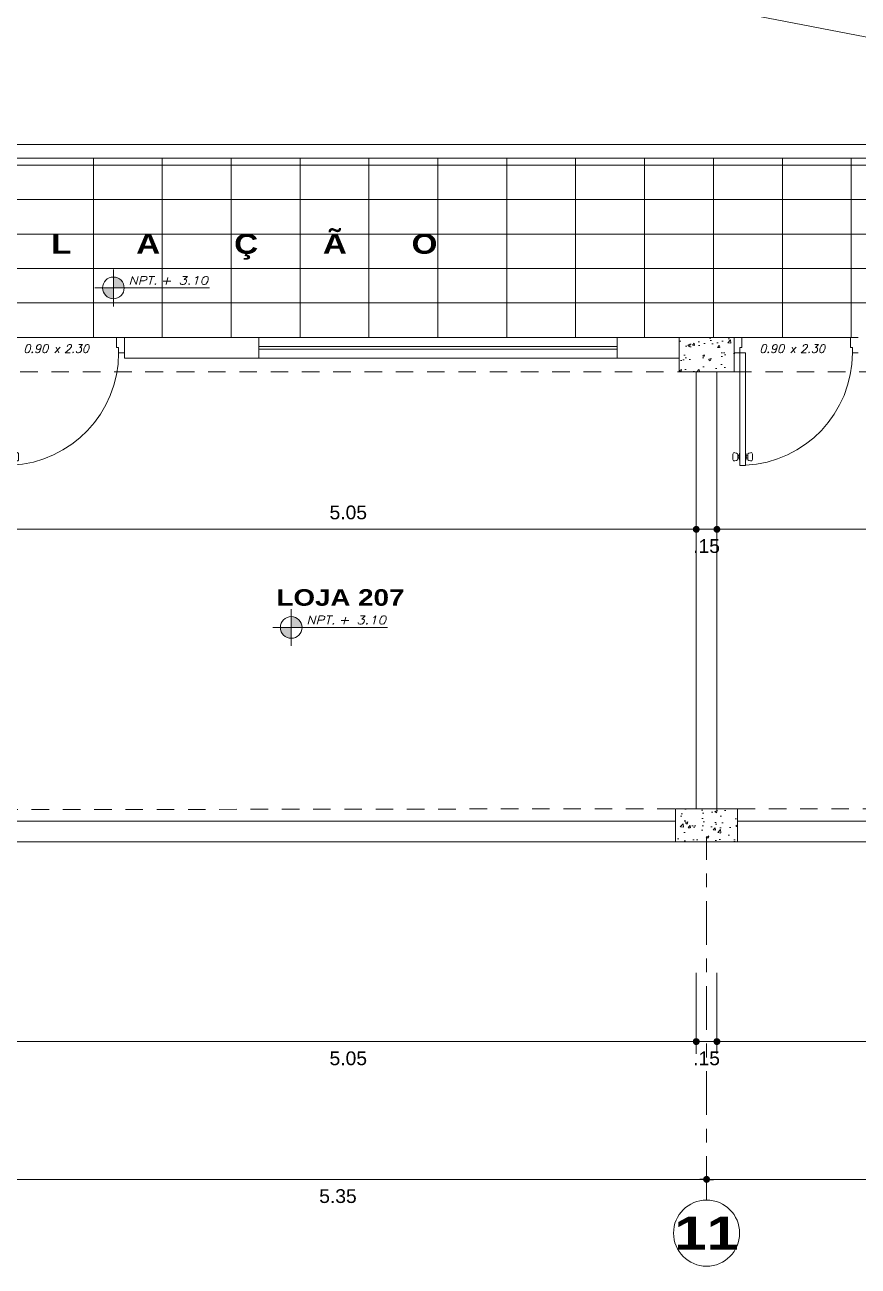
# Model space of a CAD drawing. Header units: millimetres. Extents: x 2178 to 2304, y 1220 to 1359.
# Drawn here: x 2201.07 to 2207.12, y 1281.28 to 1290.29 of the extents above; entities that cross this region are included whole.
import ezdxf
from ezdxf.enums import TextEntityAlignment as Align

# ---------------------------------------------------------------- set-up
doc = ezdxf.new("R2010")
doc.units = ezdxf.units.MM
doc.linetypes.add('CENTER', pattern=[50.8, 31.75, -6.35, 6.35, -6.35])
doc.linetypes.add('HIDDEN', pattern=[9.525, 6.35, -3.175])
doc.layers.get('0').update_dxf_attribs({"lineweight": 0})
for name, color, linetype, lineweight in [('carpinteria', 12, 'Continuous', 5), ('COTAS', 40, 'Continuous', 20), ('Ejes22', 50, 'CENTER', 9), ('muros bajos', 2, 'Continuous', 25), ('PLUMA 2', 94, 'Continuous', 15), ('PLUMA 7', 10, 'Continuous', 0), ('PROY', 13, 'HIDDEN', 13), ('TEXTO', 5, 'Continuous', 18), ('TEXTOS', 42, 'Continuous', 13)]:
    doc.layers.add(name, color=color, linetype=linetype, lineweight=lineweight)
doc.layers.add('pisos....', color=7, linetype='Continuous', lineweight=5, true_color=0x7c7f7e)
doc.styles.add('ARIAL', font='arial.ttf')
doc.styles.add('ARIAL-N', font='arialbd.ttf')
doc.styles.add('ARIALCH', font='arialbd.ttf', dxfattribs={"width": 1.25})
doc.styles.add('SIMPLEX', font='simplex.shx', dxfattribs={"width": 1.2, "oblique": 15})
doc.dimstyles.new('RPM 50', dxfattribs={"dimtxt": 0.1, "dimasz": 0.05, "dimexe": 0.0885, "dimexo": 0.1535, "dimgap": 0.071, "dimtad": 2, "dimtih": 1, "dimtoh": 1, "dimzin": 4, "dimdsep": 46, "dimtxsty": 'ARIAL', "dimblk": 'DOT', "dimcen": 0.4, "dimdle": 0.25, "dimclrd": 8, "dimclre": 8, "dimclrt": 9, "dimadec": 0, "dimazin": 0, "dimtfac": 1, "dimtix": 1, "dimtmove": 0, "dimatfit": 3, "dimldrblk": 'DOT', "dimfxl": 0.5, "dimfxlon": 1, "dimlwd": 0, "dimlwe": 0, "dimarcsym": 0})

# ---------------------------------------------------------------- blocks, each defined once
blk = doc.blocks.new('N')
at = {"linetype": 'Continuous'}
h = blk.add_hatch(color=256, dxfattribs=at)
h.paths.add_polyline_path([(0, 0.1), (0, 0), (0.1, 0, 0.414214)])
h.paths.add_polyline_path([(-0.1, 0, 0.414214), (0, -0.1), (0, 0)])
for points in [[(0, 0.17), (0, -0.17)], [(-0.17, 0), (0.887, 0)]]:
    blk.add_lwpolyline(points)
blk.add_circle((0, 0), 0.1)
at = {"color": 64, "style": 'SIMPLEX', "oblique": 15, "width": 1.2}
blk.add_text('NPT.', height=0.075, dxfattribs=at).set_placement((0.14, 0.031))
at = {"color": 64, "style": 'SIMPLEX', "oblique": 15, "width": 1.062312}
blk.add_attdef('NIV', text='', height=0.075, dxfattribs=at).set_placement((0.435, 0.031), (0.875, 0.031), align=Align.FIT)
blk = doc.blocks.new('puerta de 0.80')
for p, q in [((0, 0.7579), (0, 0.8079)), ((0, 0.0579), (0, 0.8079)), ((0.1, 0.7704), (0.1, 0.8079)), ((0, 0.7579), (0.065, 0.7579)), ((0.065, 0.7579), (0.065, 0.7704)), ((0.065, 0.7704), (0.1, 0.7704)), ((0.1, 0.0804), (0.825, 0.0804)), ((0.1, 0.0454), (0.1, 0.0804)), ((0.7434, 0.1132), (0.7462, 0.1025)), ((0.77, 0.1257), (0.753, 0.1257)), ((0.7821, 0.0951), (0.7559, 0.0951)), ((0.7559, 0.0951), (0.7579, 0.0951)), ((0.7821, 0.0855), (0.7559, 0.0855)), ((0.7629, 0.0901), (0.7629, 0.0855)), ((0.77, 0.1257), (0.787, 0.1257)), ((0.7771, 0.0901), (0.7771, 0.0855)), ((0.7841, 0.0951), (0.7821, 0.0951)), ((0.7966, 0.1132), (0.7938, 0.1025)), ((0.825, 0.0804), (0.825, 0.0454)), ((0, 0.0079), (0, 0.0579)), ((0, 0.0579), (0.065, 0.0579)), ((0.065, 0.0454), (0.065, 0.0579)), ((0.1, 0.0454), (0.065, 0.0454)), ((0.825, 0.0454), (0.1, 0.0454)), ((0.1, 0.0454), (0.1, 0.0079)), ((0.7434, 0.0126), (0.7462, 0.0232)), ((0.77, 0), (0.753, 0)), ((0.7821, 0.0403), (0.7559, 0.0403)), ((0.7821, 0.0306), (0.7559, 0.0306)), ((0.7559, 0.0306), (0.7579, 0.0306)), ((0.7629, 0.0356), (0.7629, 0.0403)), ((0.77, 0), (0.787, 0)), ((0.825, 0.0454), (0.772, 0.0454)), ((0.7771, 0.0356), (0.7771, 0.0403)), ((0.7841, 0.0306), (0.7821, 0.0306)), ((0.7966, 0.0126), (0.7938, 0.0232))]:
    blk.add_line(p, q)
at = {"linetype": 'Continuous', "lineweight": 0}
for p, q in [((0.7559, 0.0855), (0.7419, 0.0804)), ((0.7821, 0.0855), (0.796, 0.0804)), ((0.7559, 0.0403), (0.7419, 0.0454)), ((0.7821, 0.0403), (0.796, 0.0454))]:
    blk.add_line(p, q, dxfattribs=at)
for centre, radius, start, end in [((0.1, 0.0454), 0.725, 2.76708, 90), ((0.753, 0.1157), 0.01, 90, 195), ((0.7559, 0.1051), 0.01, 195, 270), ((0.7579, 0.0901), 0.005, 0, 90), ((0.7821, 0.0901), 0.005, 90, 180), ((0.7841, 0.1051), 0.01, 270, 345), ((0.787, 0.1157), 0.01, 345, 90), ((0.753, 0.01), 0.01, 165, 270), ((0.7559, 0.0206), 0.01, 90, 165), ((0.7579, 0.0356), 0.005, 270, 0), ((0.7821, 0.0356), 0.005, 180, 270), ((0.7841, 0.0206), 0.01, 15, 90), ((0.787, 0.01), 0.01, 270, 15)]:
    blk.add_arc(centre, radius, start, end)
blk = doc.blocks.new('_DOT')
at = {"color": 0, "linetype": 'ByBlock'}
blk.add_line((-0.5, 0), (-1, 0), dxfattribs=at)
at = {"color": 0, "linetype": 'ByBlock', "const_width": 0.5}
blk.add_lwpolyline([(-0.25, 0, 1), (0.25, 0, 1)], format="xyb", close=True, dxfattribs=at)
blk = doc.blocks.new('*D1190')
at = {"layer": 'Defpoints', "color": 0, "transparency": 16777216}
for p in [(2200.6692, 1281.9115), (2206.0192, 1281.9115), (2206.0192, 1281.9115)]:
    blk.add_point(p, dxfattribs=at)
at = {"layer": 'muros bajos', "color": 8, "lineweight": 0, "transparency": 16777216}
for p, q in [((2200.6692, 1281.9115), (2200.6692, 1282)), ((2206.0192, 1281.9115), (2206.0192, 1282)), ((2200.7192, 1281.9115), (2205.9692, 1281.9115))]:
    blk.add_line(p, q, dxfattribs=at)
at = {"layer": 'muros bajos', "color": 8, "lineweight": 0, "transparency": 16777216, "xscale": 0.05, "yscale": 0.05, "zscale": 0.05, "rotation": 180}
blk.add_blockref('_DOT', (2200.6692, 1281.9115), dxfattribs=at)
at = {"layer": 'muros bajos', "color": 8, "lineweight": 0, "transparency": 16777216, "xscale": 0.05, "yscale": 0.05, "zscale": 0.05}
blk.add_blockref('_DOT', (2206.0192, 1281.9115), dxfattribs=at)
at = {"layer": 'muros bajos', "color": 9, "transparency": 16777216, "insert": (2203.3442, 1281.7894), "char_height": 0.1, "attachment_point": 5, "style": 'ARIAL'}
blk.add_mtext('5.35', dxfattribs=at)
blk = doc.blocks.new('*D1191')
at = {"layer": 'Defpoints', "color": 0, "transparency": 16777216}
for p in [(2206.0192, 1281.9115), (2213.0692, 1281.9115), (2213.0692, 1281.9115)]:
    blk.add_point(p, dxfattribs=at)
at = {"layer": 'muros bajos', "color": 8, "lineweight": 0, "transparency": 16777216}
for p, q in [((2206.0192, 1281.9115), (2206.0192, 1282)), ((2213.0692, 1281.9115), (2213.0692, 1282)), ((2206.0692, 1281.9115), (2213.0192, 1281.9115))]:
    blk.add_line(p, q, dxfattribs=at)
at = {"layer": 'muros bajos', "color": 8, "lineweight": 0, "transparency": 16777216, "xscale": 0.05, "yscale": 0.05, "zscale": 0.05, "rotation": 180}
blk.add_blockref('_DOT', (2206.0192, 1281.9115), dxfattribs=at)
at = {"layer": 'muros bajos', "color": 8, "lineweight": 0, "transparency": 16777216, "xscale": 0.05, "yscale": 0.05, "zscale": 0.05}
blk.add_blockref('_DOT', (2213.0692, 1281.9115), dxfattribs=at)
at = {"layer": 'muros bajos', "color": 9, "transparency": 16777216, "insert": (2209.5442, 1281.7895), "char_height": 0.1, "attachment_point": 5, "style": 'ARIAL'}
blk.add_mtext('7.05', dxfattribs=at)
blk = doc.blocks.new('*D1216')
at = {"color": 8, "lineweight": 0, "transparency": 16777216}
for p, q in [((2200.8942, 1283.4115), (2200.8942, 1282.823)), ((2205.9442, 1283.4115), (2205.9442, 1282.823)), ((2200.9442, 1282.9115), (2205.8942, 1282.9115))]:
    blk.add_line(p, q, dxfattribs=at)
at = {"layer": 'Defpoints', "color": 0, "transparency": 16777216}
for p in [(2200.8942, 1284.6015), (2205.9442, 1284.6015), (2205.9442, 1282.9115)]:
    blk.add_point(p, dxfattribs=at)
at = {"color": 8, "lineweight": 0, "transparency": 16777216, "xscale": 0.05, "yscale": 0.05, "zscale": 0.05, "rotation": 180}
blk.add_blockref('_DOT', (2200.8942, 1282.9115), dxfattribs=at)
at = {"color": 8, "lineweight": 0, "transparency": 16777216, "xscale": 0.05, "yscale": 0.05, "zscale": 0.05}
blk.add_blockref('_DOT', (2205.9442, 1282.9115), dxfattribs=at)
at = {"color": 9, "transparency": 16777216, "insert": (2203.4192, 1282.7895), "char_height": 0.1, "attachment_point": 5, "style": 'ARIAL'}
blk.add_mtext('5.05', dxfattribs=at)
blk = doc.blocks.new('*D1217')
at = {"color": 8, "lineweight": 0, "transparency": 16777216}
for p, q in [((2205.9442, 1283.4115), (2205.9442, 1282.823)), ((2206.0942, 1283.4115), (2206.0942, 1282.823)), ((2205.8942, 1282.9115), (2205.8442, 1282.9115)), ((2205.9442, 1282.9115), (2206.0942, 1282.9115)), ((2206.1442, 1282.9115), (2206.1942, 1282.9115))]:
    blk.add_line(p, q, dxfattribs=at)
at = {"layer": 'Defpoints', "color": 0, "transparency": 16777216}
for p in [(2205.9442, 1284.6015), (2206.0942, 1284.5803), (2206.0942, 1282.9115)]:
    blk.add_point(p, dxfattribs=at)
at = {"color": 8, "lineweight": 0, "transparency": 16777216, "xscale": 0.05, "yscale": 0.05, "zscale": 0.05}
blk.add_blockref('_DOT', (2205.9442, 1282.9115), dxfattribs=at)
at = {"color": 8, "lineweight": 0, "transparency": 16777216, "xscale": 0.05, "yscale": 0.05, "zscale": 0.05, "rotation": 180}
blk.add_blockref('_DOT', (2206.0942, 1282.9115), dxfattribs=at)
at = {"color": 9, "transparency": 16777216, "insert": (2206.0192, 1282.7895), "char_height": 0.1, "attachment_point": 5, "style": 'ARIAL'}
blk.add_mtext('.15', dxfattribs=at)
blk = doc.blocks.new('*D1218')
at = {"color": 8, "lineweight": 0, "transparency": 16777216}
for p, q in [((2206.0942, 1283.4115), (2206.0942, 1282.823)), ((2211.2942, 1283.4115), (2211.2942, 1282.823)), ((2206.1442, 1282.9115), (2211.2442, 1282.9115))]:
    blk.add_line(p, q, dxfattribs=at)
at = {"layer": 'Defpoints', "color": 0, "transparency": 16777216}
for p in [(2206.0942, 1284.5803), (2211.2942, 1284.5831), (2211.2942, 1282.9115)]:
    blk.add_point(p, dxfattribs=at)
at = {"color": 8, "lineweight": 0, "transparency": 16777216, "xscale": 0.05, "yscale": 0.05, "zscale": 0.05, "rotation": 180}
blk.add_blockref('_DOT', (2206.0942, 1282.9115), dxfattribs=at)
at = {"color": 8, "lineweight": 0, "transparency": 16777216, "xscale": 0.05, "yscale": 0.05, "zscale": 0.05}
blk.add_blockref('_DOT', (2211.2942, 1282.9115), dxfattribs=at)
at = {"color": 9, "transparency": 16777216, "insert": (2208.6942, 1282.7895), "char_height": 0.1, "attachment_point": 5, "style": 'ARIAL'}
blk.add_mtext('5.20', dxfattribs=at)
blk = doc.blocks.new('*D1278')
at = {"color": 8, "lineweight": 0, "transparency": 16777216}
for p, q in [((2200.8942, 1286.629), (2200.8942, 1286.7175)), ((2205.9442, 1286.629), (2205.9442, 1286.7175)), ((2200.9442, 1286.629), (2205.8942, 1286.629))]:
    blk.add_line(p, q, dxfattribs=at)
at = {"layer": 'Defpoints', "color": 0, "transparency": 16777216}
for p in [(2205.9442, 1286.629), (2205.9442, 1286.629), (2200.8942, 1286.5213)]:
    blk.add_point(p, dxfattribs=at)
at = {"color": 8, "lineweight": 0, "transparency": 16777216, "xscale": 0.05, "yscale": 0.05, "zscale": 0.05, "rotation": 180}
blk.add_blockref('_DOT', (2200.8942, 1286.629), dxfattribs=at)
at = {"color": 8, "lineweight": 0, "transparency": 16777216, "xscale": 0.05, "yscale": 0.05, "zscale": 0.05}
blk.add_blockref('_DOT', (2205.9442, 1286.629), dxfattribs=at)
at = {"color": 9, "transparency": 16777216, "insert": (2203.4192, 1286.7511), "char_height": 0.1, "attachment_point": 5, "style": 'ARIAL'}
blk.add_mtext('5.05', dxfattribs=at)
blk = doc.blocks.new('*D1279')
at = {"color": 8, "lineweight": 0, "transparency": 16777216}
for p, q in [((2205.9442, 1286.629), (2205.9442, 1286.7175)), ((2206.0942, 1286.629), (2206.0942, 1286.7175)), ((2205.8942, 1286.629), (2205.8442, 1286.629)), ((2205.9442, 1286.629), (2206.0942, 1286.629)), ((2206.1442, 1286.629), (2206.1942, 1286.629))]:
    blk.add_line(p, q, dxfattribs=at)
at = {"layer": 'Defpoints', "color": 0, "transparency": 16777216}
for p in [(2205.9442, 1286.629), (2206.0942, 1286.629), (2206.0942, 1286.629)]:
    blk.add_point(p, dxfattribs=at)
at = {"color": 8, "lineweight": 0, "transparency": 16777216, "xscale": 0.05, "yscale": 0.05, "zscale": 0.05}
blk.add_blockref('_DOT', (2205.9442, 1286.629), dxfattribs=at)
at = {"color": 8, "lineweight": 0, "transparency": 16777216, "xscale": 0.05, "yscale": 0.05, "zscale": 0.05, "rotation": 180}
blk.add_blockref('_DOT', (2206.0942, 1286.629), dxfattribs=at)
at = {"color": 9, "transparency": 16777216, "insert": (2206.0192, 1286.507), "char_height": 0.1, "attachment_point": 5, "style": 'ARIAL'}
blk.add_mtext('.15', dxfattribs=at)
blk = doc.blocks.new('*D1280')
at = {"color": 8, "lineweight": 0, "transparency": 16777216}
for p, q in [((2206.0942, 1286.629), (2206.0942, 1286.7175)), ((2211.2942, 1286.629), (2211.2942, 1286.7175)), ((2206.1442, 1286.629), (2211.2442, 1286.629))]:
    blk.add_line(p, q, dxfattribs=at)
at = {"layer": 'Defpoints', "color": 0, "transparency": 16777216}
for p in [(2206.0942, 1286.629), (2211.2942, 1286.629), (2211.2942, 1286.629)]:
    blk.add_point(p, dxfattribs=at)
at = {"color": 8, "lineweight": 0, "transparency": 16777216, "xscale": 0.05, "yscale": 0.05, "zscale": 0.05, "rotation": 180}
blk.add_blockref('_DOT', (2206.0942, 1286.629), dxfattribs=at)
at = {"color": 8, "lineweight": 0, "transparency": 16777216, "xscale": 0.05, "yscale": 0.05, "zscale": 0.05}
blk.add_blockref('_DOT', (2211.2942, 1286.629), dxfattribs=at)
at = {"color": 9, "transparency": 16777216, "insert": (2208.6942, 1286.507), "char_height": 0.1, "attachment_point": 5, "style": 'ARIAL'}
blk.add_mtext('5.20', dxfattribs=at)
blk = doc.blocks.new('P')
at = {"style": 'SIMPLEX', "oblique": 15}
blk.add_text('x', height=0.06, dxfattribs=at).set_placement((-0.017, 0.0255))
blk.add_attdef('L', text='', height=0.06, dxfattribs=at).set_placement((-0.0577, 0.0255), align=Align.RIGHT)
blk.add_attdef('H', (0.0581, 0.0255), '', height=0.06, dxfattribs=at)

msp = doc.modelspace()

# ---------------------------------------------------------------- hatches: boundary and pattern name
h = msp.add_hatch()
h.set_pattern_fill('AR-CONC', color=256, scale=0.001)
h.set_pattern_definition([(50, (1036.78603, -482.90467), (0.182184669, -0.015939086), [0.01905, -0.20955]), (355, (1036.78603, -482.90467), (-0.035243421, 0.191056845), [0.01524, -0.167640584]), (100.451445, (1036.80121, -482.906), (0.146941247, 0.175117752), [0.016190009, -0.178090245]), (46.1842, (1036.78603, -482.85387), (0.27107904, -0.042042328), [0.028575, -0.314325]), (96.635558, (1036.80862, -482.85738), (0.237404134, 0.247426125), [0.024285023, -0.267135608]), (351.184151, (1036.78603, -482.85387), (0.237404134, 0.247426125), [0.022859967, -0.251459732]), (21, (1036.81143, -482.86657), (0.151614391, -0.102265198), [0.01905, -0.20955]), (326, (1036.81143, -482.86657), (0.061802028, 0.184187966), [0.01524, -0.16764]), (71.451445, (1036.82407, -482.8751), (0.21341642, 0.081922769), [0.016190009, -0.178089938]), (37.5, (1036.78603, -482.90467), (0.0030886033, 0.0845550389), [0, -0.165608, 0, -0.17018, 0, -0.168275]), (7.5, (1036.78603, -482.90467), (0.0668196625, 0.100180575), [0, -0.097028, 0, -0.161798, 0, -0.064135]), (327.5, (1036.72939, -482.90467), (0.1355905952, -0.005728744), [0, -0.0635, 0, -0.19812, 0, -0.26289]), (317.5, (1036.70399, -482.90467), (0.1481291814, 0.025426491), [0, -0.08255, 0, -0.131572, 0, -0.18669])])
h.paths.add_polyline_path([(2205.8192, 1287.7715), (2206.2192, 1287.7715), (2206.2192, 1288.0215), (2205.8192, 1288.0215)])
h = msp.add_hatch()
h.set_pattern_fill('AR-CONC', color=256, scale=0.001)
h.set_pattern_definition([(50, (1030.38603, -473.25467), (0.182184669, -0.015939086), [0.01905, -0.20955]), (355, (1030.38603, -473.25467), (-0.035243421, 0.191056845), [0.01524, -0.167640584]), (100.451445, (1030.40121, -473.256), (0.146941247, 0.175117752), [0.016190009, -0.178090245]), (46.1842, (1030.38603, -473.20387), (0.27107904, -0.042042328), [0.028575, -0.314325]), (96.635558, (1030.40862, -473.20738), (0.237404134, 0.247426125), [0.024285023, -0.267135608]), (351.184151, (1030.38603, -473.20387), (0.237404134, 0.247426125), [0.022859967, -0.251459732]), (21, (1030.41143, -473.21657), (0.151614391, -0.102265198), [0.01905, -0.20955]), (326, (1030.41143, -473.21657), (0.061802028, 0.184187966), [0.01524, -0.16764]), (71.451445, (1030.42407, -473.2251), (0.21341642, 0.081922769), [0.016190009, -0.178089938]), (37.5, (1030.38603, -473.25467), (0.0030886033, 0.0845550389), [0, -0.165608, 0, -0.17018, 0, -0.168275]), (7.5, (1030.38603, -473.25467), (0.0668196625, 0.100180575), [0, -0.097028, 0, -0.161798, 0, -0.064135]), (327.5, (1030.32939, -473.25467), (0.1355905952, -0.005728744), [0, -0.0635, 0, -0.19812, 0, -0.26289]), (317.5, (1030.30399, -473.25467), (0.1481291814, 0.025426491), [0, -0.08255, 0, -0.131572, 0, -0.18669])])
h.paths.add_polyline_path([(2205.7942, 1284.6015), (2205.7942, 1284.3615), (2206.2442, 1284.3615), (2206.2442, 1284.6015)])

# ---------------------------------------------------------------- linework, layer by layer
for points in [[(2200.8942, 1288.0215), (2201.8942, 1288.0215)], [(2201.7942, 1288.0215), (2201.7942, 1287.8715), (2205.3692, 1287.8715)], [(2205.3692, 1288.0215), (2201.7942, 1288.0215)], [(2205.8192, 1287.8715), (2205.8192, 1288.0215)], [(2202.7692, 1287.9565), (2205.3692, 1287.9565)], [(2202.7692, 1287.9365), (2205.3692, 1287.9365)]]:
    msp.add_lwpolyline(points)
at = {"layer": 'COTAS'}
msp.add_circle((2206.0192, 1281.5215), 0.24, dxfattribs=at)
at = {"layer": 'Ejes22', "linetype": 'CENTER', "lineweight": 9, "ltscale": 0.01}
msp.add_lwpolyline([(2206.0192, 1281.7615), (2206.0192, 1284.3986)], dxfattribs=at)
at = {"layer": 'pisos....'}
for points in [[(2211.2278, 1289.4215), (2195.7692, 1292.4001)], [(2190.4715, 1289.2715), (2213.2692, 1289.2715)], [(2201.5692, 1288.0215), (2201.5692, 1289.3215)], [(2202.0692, 1288.0215), (2202.0692, 1289.3215)], [(2202.5692, 1288.0215), (2202.5692, 1289.3215)], [(2203.0692, 1288.0215), (2203.0692, 1289.3215)], [(2203.5692, 1288.0215), (2203.5692, 1289.3215)], [(2204.0692, 1288.0215), (2204.0692, 1289.3215)], [(2204.5692, 1288.0215), (2204.5692, 1289.3215)], [(2205.0692, 1288.0215), (2205.0692, 1289.3215)], [(2205.5692, 1288.0215), (2205.5692, 1289.3215)], [(2206.0692, 1288.0215), (2206.0692, 1289.3215)], [(2206.5692, 1288.0215), (2206.5692, 1289.3215)], [(2207.0692, 1288.0215), (2207.0692, 1289.3215)], [(2190.4942, 1289.0215), (2213.2692, 1289.0215)], [(2190.7442, 1288.7715), (2213.2692, 1288.7715)], [(2191.4942, 1288.5215), (2213.2692, 1288.5215)], [(2191.7442, 1288.2715), (2213.2692, 1288.2715)]]:
    msp.add_lwpolyline(points, dxfattribs=at)
at = {"layer": 'PLUMA 2', "color": 40, "linetype": 'Continuous', "lineweight": 20, "flags": 128}
for points in [[(2193.9607, 1289.4215), (2211.2278, 1289.4215)], [(2193.9192, 1289.3215), (2211.2692, 1289.3215)]]:
    msp.add_lwpolyline(points, dxfattribs=at)
at = {"layer": 'PLUMA 7'}
for points in [[(2202.7692, 1287.8715), (2201.7942, 1287.8715), (2201.7942, 1288.0215), (2202.7692, 1288.0215)], [(2205.8192, 1288.0215), (2205.8192, 1287.7715), (2206.2192, 1287.7715), (2206.2192, 1288.0215)], [(2206.2442, 1284.3615), (2206.2442, 1284.6015), (2205.7942, 1284.6015), (2205.7942, 1284.3615)]]:
    msp.add_lwpolyline(points, close=True, dxfattribs=at)
for points in [[(2202.7692, 1287.8715), (2202.7692, 1288.0215)], [(2205.8192, 1288.0215), (2205.3692, 1288.0215)], [(2205.3692, 1287.8715), (2205.3692, 1288.0215)], [(2205.3692, 1287.8715), (2205.8192, 1287.8715)], [(2205.9442, 1284.6015), (2205.9442, 1287.7715)], [(2206.0942, 1284.5803), (2206.0942, 1287.7715)], [(2200.8942, 1284.5115), (2205.7942, 1284.5115)], [(2206.2442, 1284.5115), (2209.4913, 1284.5115)], [(2196.4942, 1284.3615), (2209.4942, 1284.3615)]]:
    msp.add_lwpolyline(points, dxfattribs=at)
at = {"layer": 'PROY', "ltscale": 0.02, "flags": 128}
for points in [[(2196.0442, 1287.7715), (2202.2908, 1287.7715)], [(2201.4942, 1287.7715), (2205.8192, 1287.7715)], [(2206.2192, 1287.7715), (2207.2192, 1287.7715)], [(2206.2442, 1284.6015), (2209.4913, 1284.6015), (2211.2942, 1284.6932)], [(2200.8942, 1284.5946), (2205.7942, 1284.6015)]]:
    msp.add_lwpolyline(points, dxfattribs=at)

# ---------------------------------------------------------------- block references
at = {"layer": 'carpinteria', "xscale": 1.125, "yscale": 1.125, "zscale": 1.125, "rotation": 270}
for p in [(2200.8854, 1288.0215), (2206.2104, 1288.0215)]:
    msp.add_blockref('puerta de 0.80', p, dxfattribs=at)
at = {"layer": 'COTAS'}
ref = msp.add_blockref('N', (2201.7145, 1288.3809), dxfattribs=dict(at, xscale=0.7870854846603947, yscale=0.7870854846603947, zscale=0.7870854846603947))
ref.add_attrib('NIV', '+ 3.10', dxfattribs={"layer": '0', "color": 64, "height": 0.05903, "style": 'SIMPLEX', "oblique": 15, "width": 1.173602}).set_placement((2202.0568, 1288.4056), (2202.4032, 1288.4056), align=Align.FIT)
ref = msp.add_blockref('N', (2203.0053, 1285.9167), dxfattribs=dict(at, xscale=0.7870854846603947, yscale=0.7870854846603947, zscale=0.7870854846603947))
ref.add_attrib('NIV', '+ 3.10', dxfattribs={"layer": '0', "color": 64, "height": 0.05903, "style": 'SIMPLEX', "oblique": 15, "width": 1.173602}).set_placement((2203.3476, 1285.9414), (2203.694, 1285.9414), align=Align.FIT)
at = {"layer": 'TEXTOS'}
for p in [(2201.2991, 1287.8848), (2206.6399, 1287.8848)]:
    msp.add_blockref('P', p, dxfattribs=at).add_auto_attribs({'H': '2.30', 'L': '0.90'})

# ---------------------------------------------------------------- texts
at = {"layer": 'COTAS', "style": 'ARIALCH', "width": 1.25}
msp.add_attdef('11', text='LETRAONUMERO', height=0.24, dxfattribs=at).set_placement((2206.0192, 1281.5215), align=Align.MIDDLE_CENTER)
at = {"layer": 'TEXTO', "style": 'ARIAL-N', "width": 1.2}
for s, height, p in [('C       I       R       C       U       L       A        Ç       Ã       O   ', 0.144, (2201.2096, 1288.6289)), ('LOJA 207', 0.12, (2203.3625, 1286.0744))]:
    msp.add_text(s, height=height, dxfattribs=at).set_placement(p, align=Align.CENTER)

# ---------------------------------------------------------------- dimensions: what is measured, and where the dimension line sits
for base, p1, p2, picture, middle in [((2205.9442, 1286.629), (2200.8942, 1286.5213), (2205.9442, 1286.629), '*D1278', (2203.4192, 1286.7511)), ((2206.0942, 1286.629), (2205.9442, 1286.629), (2206.0942, 1286.629), '*D1279', (2206.0192, 1286.507)), ((2211.2942, 1286.629), (2206.0942, 1286.629), (2211.2942, 1286.629), '*D1280', (2208.6942, 1286.507)), ((2205.9442, 1282.9115), (2200.8942, 1284.6015), (2205.9442, 1284.6015), '*D1216', (2203.4192, 1282.7895)), ((2206.0942, 1282.9115), (2205.9442, 1284.6015), (2206.0942, 1284.5803), '*D1217', (2206.0192, 1282.7895)), ((2211.2942, 1282.9115), (2206.0942, 1284.5803), (2211.2942, 1284.5831), '*D1218', (2208.6942, 1282.7895))]:
    dim = msp.add_linear_dim(base=base, p1=p1, p2=p2, dimstyle='RPM 50', override={"dimtmove": 1})
    dim.commit()
    dim.dimension.update_dxf_attribs({"geometry": picture, "text_midpoint": middle})
at = {"layer": 'muros bajos'}
for base, p1, p2, picture, middle in [((2206.0192, 1281.9115), (2200.6692, 1281.9115), (2206.0192, 1281.9115), '*D1190', (2203.3442, 1281.7894)), ((2213.0692, 1281.9115), (2206.0192, 1281.9115), (2213.0692, 1281.9115), '*D1191', (2209.5442, 1281.7895))]:
    dim = msp.add_linear_dim(base=base, p1=p1, p2=p2, dimstyle='RPM 50', dxfattribs=at)
    dim.commit()
    dim.dimension.update_dxf_attribs({"geometry": picture, "text_midpoint": middle})

doc.saveas('drawing.dxf')
